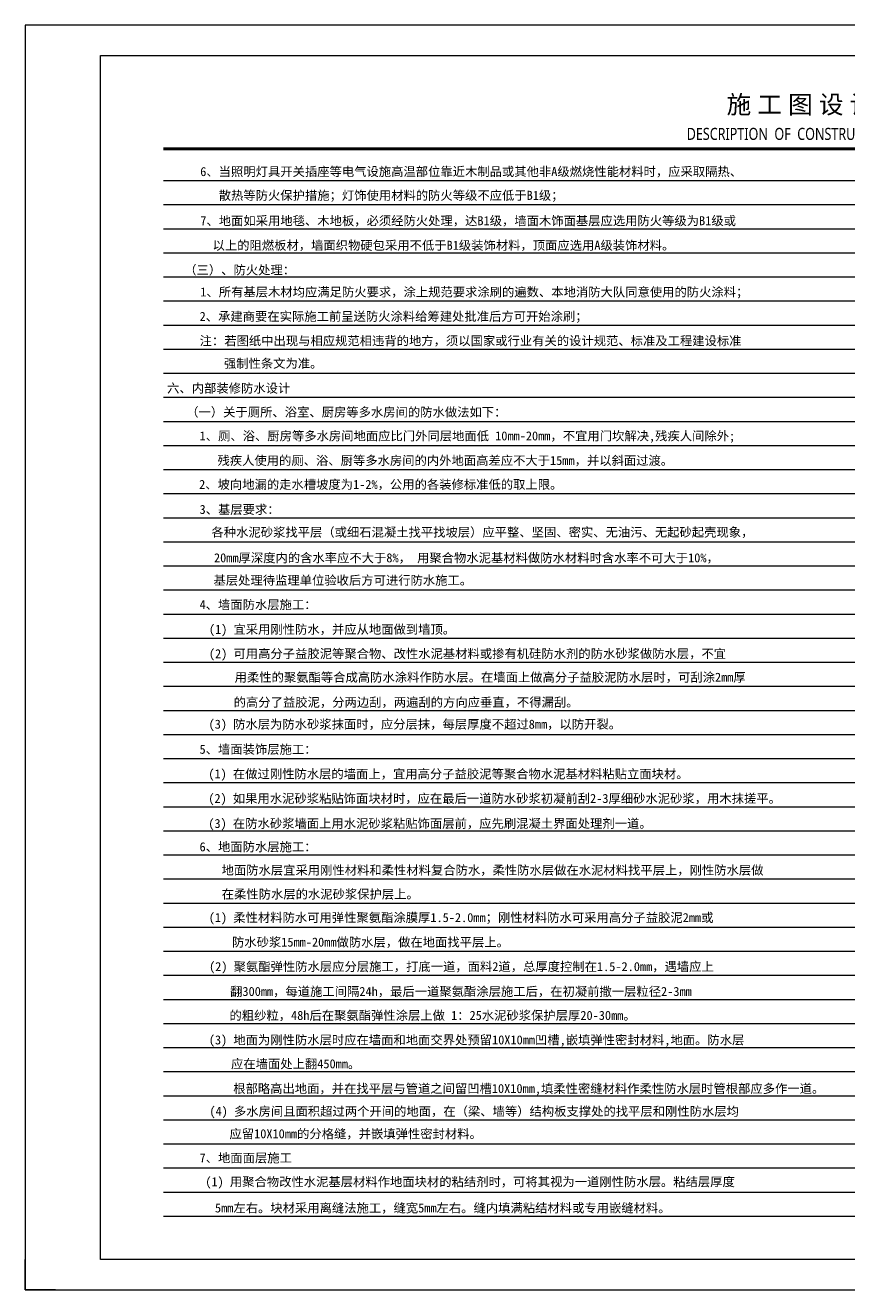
# Paper-space layout '布局' of a CAD drawing. Header units: millimetres. Extents: x -7887 to 894, y 542 to 1297.
# Drawn here: x -5864.6 to -5591, y 542.3 to 962.3 of the extents above; entities that cross this region are included whole.
import ezdxf
from ezdxf.enums import TextEntityAlignment as Align

# ---------------------------------------------------------------- set-up
doc = ezdxf.new("R2010")
doc.units = ezdxf.units.MM
doc.header["$LTSCALE"] = 10
for name, color, linetype in [('008-顶面文字标注', 3, 'Continuous'), ('ID_Anno_Dims', 3, 'Continuous'), ('ID_Elev_Pen 8', 8, 'Continuous'), ('NW-01-尺寸标注', 252, 'Continuous'), ('T-TTLB-1', 1, 'Continuous')]:
    doc.layers.add(name, color=color, linetype=linetype)
doc.layers.add('TXT【文字】', color=42, linetype='Continuous', lineweight=0)
doc.styles.add('!PYH.V2008_note', font='')
doc.styles.add('黑体', font='', dxfattribs={"width": 0.8, "height": 3})
doc.styles.get('!PYH.V2008_note').set_extended_font_data('SimSun')
doc.styles.get('黑体').set_extended_font_data('Microsoft YaHei')

# ---------------------------------------------------------------- blocks, each defined once
blk = doc.blocks.new('wenzige')
at = {"layer": 'Defpoints', "color": 250}
for points in [[(230483.26, 27936.72), (230940.44, 27936.72)], [(230483.26, 27928.72), (230940.44, 27928.72)], [(230483.26, 27920.72), (230940.44, 27920.72)], [(230483.26, 27912.72), (230940.44, 27912.72)], [(230483.26, 27904.72), (230940.44, 27904.72)], [(230483.26, 27896.72), (230940.44, 27896.72)], [(230483.26, 27888.72), (230940.44, 27888.72)], [(230483.26, 27880.72), (230940.44, 27880.72)], [(230483.26, 27872.72), (230940.44, 27872.72)], [(230483.26, 27864.72), (230940.44, 27864.72)], [(230483.26, 27856.72), (230940.44, 27856.72)], [(230483.26, 27848.72), (230940.44, 27848.72)], [(230483.26, 27840.72), (230940.44, 27840.72)], [(230483.26, 27832.72), (230940.44, 27832.72)], [(230483.26, 27824.72), (230940.44, 27824.72)], [(230483.26, 27816.72), (230940.44, 27816.72)], [(230483.26, 27808.72), (230940.44, 27808.72)], [(230483.26, 27800.72), (230940.44, 27800.72)], [(230483.26, 27792.72), (230940.44, 27792.72)], [(230483.26, 27784.72), (230940.44, 27784.72)], [(230483.26, 27776.72), (230940.44, 27776.72)], [(230483.26, 27768.72), (230940.44, 27768.72)], [(230483.26, 27760.72), (230940.44, 27760.72)], [(230483.26, 27752.72), (230940.44, 27752.72)], [(230483.26, 27744.72), (230940.44, 27744.72)], [(230483.26, 27736.72), (230940.44, 27736.72)], [(230483.26, 27728.72), (230940.44, 27728.72)], [(230483.26, 27720.72), (230940.44, 27720.72)], [(230483.26, 27712.72), (230940.44, 27712.72)], [(230483.26, 27704.72), (230940.44, 27704.72)], [(230483.26, 27696.72), (230940.44, 27696.72)], [(230483.26, 27688.72), (230940.44, 27688.72)], [(230483.26, 27680.72), (230940.44, 27680.72)], [(230483.26, 27672.72), (230940.44, 27672.72)], [(230483.26, 27664.72), (230940.44, 27664.72)], [(230483.26, 27656.72), (230940.44, 27656.72)], [(230483.26, 27648.72), (230940.44, 27648.72)], [(230483.26, 27640.72), (230940.44, 27640.72)], [(230483.26, 27632.72), (230940.44, 27632.72)], [(230483.26, 27624.72), (230940.44, 27624.72)], [(230483.26, 27616.72), (230940.44, 27616.72)], [(230483.26, 27608.72), (230940.44, 27608.72)], [(230483.26, 27600.72), (230940.44, 27600.72)], [(230483.26, 27592.72), (230940.44, 27592.72)]]:
    blk.add_lwpolyline(points, dxfattribs=at)
blk = doc.blocks.new('11111')
at = {"layer": 'ID_Anno_Dims', "color": 8}
blk.add_lwpolyline([(3197.32, 5729.96), (3187.32, 5729.96), (3187.32, 5739.96)], dxfattribs=at)
at = {"layer": 'T-TTLB-1'}
blk.add_lwpolyline([(3212.32, 6139.96), (3711.32, 6139.96), (3711.32, 5739.96), (3212.32, 5739.96)], close=True, dxfattribs=at)

psp = doc.layouts.new('布局')

# ---------------------------------------------------------------- linework, layer by layer
at = {"layer": '008-顶面文字标注', "color": 8}
psp.add_lwpolyline([(-5864.605, 542.276), (-5270.605, 542.276), (-5270.605, 962.276), (-5864.605, 962.276)], close=True, dxfattribs=at)
at = {"layer": 'ID_Elev_Pen 8', "color": 147, "linetype": 'Continuous', "const_width": 1}
psp.add_lwpolyline([(-5818.696, 921.216), (-5361.515, 921.216)], dxfattribs=at)

# ---------------------------------------------------------------- block references
at = {"layer": 'Defpoints'}
psp.add_blockref('wenzige', (-236301.952, -27026.005), dxfattribs=at)
at = {"layer": 'NW-01-尺寸标注', "linetype": 'ByBlock'}
psp.add_blockref('11111', (-9051.926, -5187.687), dxfattribs=at)

# ---------------------------------------------------------------- texts
at = {"color": 77, "style": '!PYH.V2008_note'}
for s, p in [('6、当照明灯具开关插座等电气设施高温部位靠近木制品或其他非A级燃烧性能材料时，应采取隔热、', (-5806.478, 912.198, 124.965)), ('   散热等防火保护措施；灯饰使用材料的防火等级不应低于B1级；', (-5806.456, 904.289, 124.965)), ('7、地面如采用地毯、木地板，必须经防火处理，达B1级，墙面木饰面基层应选用防火等级为B1级或', (-5806.456, 895.865, 124.965)), ('以上的阻燃板材，墙面织物硬包采用不低于B1级装饰材料，顶面应选用A级装饰材料。', (-5802.384, 887.692, 124.965)), ('（三）、防火处理：', (-5811.789, 879.522, 124.965)), ('1、所有基层木材均应满足防火要求，涂上规范要求涂刷的遍数、本地消防大队同意使用的防火涂料；', (-5806.456, 872.189, 124.965)), ('2、承建商要在实际施工前呈送防火涂料给筹建处批准后方可开始涂刷；', (-5806.685, 864.087, 124.965)), ('注：若图纸中出现与相应规范相违背的地方，须以国家或行业有关的设计规范、标准及工程建设标准', (-5806.685, 855.993, 124.965)), ('    强制性条文为准。', (-5806.768, 848.479, 124.965)), ('六、内部装修防水设计', (-5817.488, 840.234, 124.965)), ('（一）关于厕所、浴室、厨房等多水房间的防水做法如下： ', (-5811.139, 832.301, 124.965)), ('1、厕、浴、厨房等多水房间地面应比门外同层地面低 10mm-20mm，不宜用门坎解决,残疾人间除外; ', (-5806.685, 824.386, 124.965)), ('残疾人使用的厕、浴、厨等多水房间的内外地面高差应不大于15mm，并以斜面过渡。', (-5800.745, 816.219, 124.965)), ('2、坡向地漏的走水槽坡度为1-2%%%，公用的各装修标准低的取上限。 ', (-5806.846, 808.27, 124.965)), ('3、基层要求：', (-5806.705, 799.96, 124.965)), ('各种水泥砂浆找平层（或细石混凝土找平找坡层）应平整、坚固、密实、无油污、无起砂起壳现象，', (-5802.742, 792.406, 124.965)), ('20mm厚深度内的含水率应不大于8%%%， 用聚合物水泥基材料做防水材料时含水率不可大于10%%%，', (-5801.913, 783.888, 124.965)), ('基层处理待监理单位验收后方可进行防水施工。   ', (-5802.076, 776.435, 124.965)), ('4、墙面防水层施工： ', (-5806.705, 768.334, 124.965)), ('   (1) 宜采用刚性防水，并应从地面做到墙顶。 ', (-5809.719, 760.136, 124.965)), ('   (2) 可用高分子益胶泥等聚合物、改性水泥基材料或掺有机硅防水剂的防水砂浆做防水层，不宜', (-5809.719, 752.051, 124.965)), ('      用柔性的聚氨酯等合成高防水涂料作防水层。在墙面上做高分子益胶泥防水层时，可刮涂2mm厚', (-5807.296, 744.229, 124.965)), ('     的高分了益胶泥，分两边刮，两遍刮的方向应垂直，不得漏刮。      ', (-5805.565, 735.921, 124.965)), (' (3) 防水层为防水砂浆抹面时，应分层抹，每层厚度不超过8mm，以防开裂。 ', (-5805.746, 728.63, 124.965)), ('5、墙面装饰层施工： ', (-5806.705, 720.286, 124.965)), (' (1) 在做过刚性防水层的墙面上，宜用高分子益胶泥等聚合物水泥基材料粘贴立面块材。 ', (-5805.832, 712.111, 124.965)), (' (2) 如果用水泥砂浆粘贴饰面块材时，应在最后一道防水砂浆初凝前刮2-3厚细砂水泥砂浆，用木抹搓平。  ', (-5805.832, 703.968, 124.965)), (' (3) 在防水砂浆墙面上用水泥砂浆粘贴饰面层前，应先刷混凝土界面处理剂一道。 ', (-5805.832, 695.652, 124.965)), ('6、地面防水层施工： ', (-5806.705, 687.898, 124.965)), ('    地面防水层宜采用刚性材料和柔性材料复合防水，柔性防水层做在水泥材料找平层上，刚性防水层做 ', (-5807.55, 680.161, 124.965)), ('    在柔性防水层的水泥砂浆保护层上。  ', (-5807.503, 672.192, 124.965)), (' (1) 柔性材料防水可用弹性聚氨酯涂膜厚1.5-2.0mm；刚性材料防水可采用高分子益胶泥2mm或', (-5805.699, 664.394, 124.965)), ('    防水砂浆15mm-20mm做防水层，做在地面找平层上。   ', (-5804.097, 656.244, 124.965)), (' (2) 聚氨酯弹性防水层应分层施工，打底一道，面料2道，总厚度控制在1.5-2.0mm，遇墙应上', (-5805.585, 648.112, 124.965)), ('    翻300mm，每道施工间隔24h，最后一道聚氨酯涂层施工后，在初凝前撒一层粒径2-3mm', (-5804.717, 639.855, 124.965)), ('    的粗纱粒，48h后在聚氨酯弹性涂层上做 1：25水泥砂浆保护层厚20-30mm。      ', (-5804.934, 631.895, 124.965)), (' (3) 地面为刚性防水层时应在墙面和地面交界处预留10X10mm凹槽,嵌填弹性密封材料,地面。防水层', (-5805.671, 623.76, 124.965)), ('应在墙面处上翻450mm。 ', (-5796.248, 615.817, 124.965)), ('根部略高出地面，并在找平层与管道之间留凹槽10X10mm,填柔性密缝材料作柔性防水层时管根部应多作一道。', (-5795.513, 607.6, 249.931)), (' (4) 多水房间且面积超过两个开间的地面，在（梁、墙等）结构板支撑处的找平层和刚性防水层均', (-5805.476, 600.036, 124.965)), ('    应留10X10mm的分格缝，并嵌填弹性密封材料。 ', (-5804.934, 592.582, 124.965)), ('7、地面面层施工', (-5806.705, 584.565, 124.965)), ('(1) 用聚合物改性水泥基层材料作地面块材的粘结剂时，可将其视为一道刚性防水层。粘结层厚度', (-5804.795, 576.648, 124.965)), ('5mm左右。块材采用离缝法施工，缝宽5mm左右。缝内填满粘结材料或专用嵌缝材料。  ', (-5801.58, 567.933, 124.965))]:
    psp.add_text(s, height=3, dxfattribs=at).set_placement(p)
at = {"layer": 'TXT【文字】', "style": '黑体'}
psp.add_text('施 工 图 设 计 说 明 (二)', height=6, dxfattribs=at).set_placement((-5589.403, 935.741), align=Align.MIDDLE)
at = {"layer": 'TXT【文字】', "style": '黑体', "width": 0.8}
psp.add_text('DESCRIPTION  OF  CONSTRUCTION  DRAWING  DESIGN', height=4, dxfattribs=at).set_placement((-5590.751, 926.206), align=Align.MIDDLE_CENTER)

doc.saveas('drawing.dxf')
